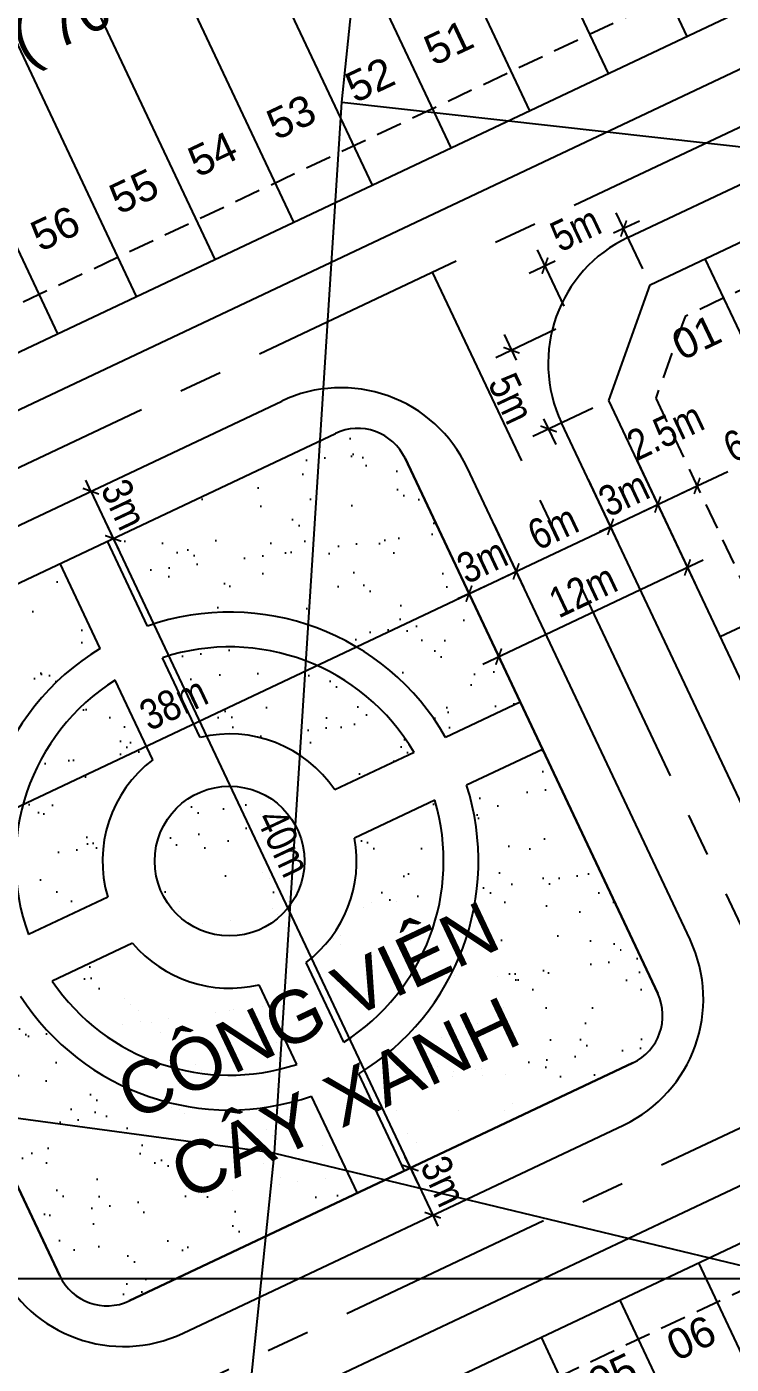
# Model space of a CAD drawing. Extents: x 597165 to 598689, y 1181586 to 1183364.
# Drawn here: x 597535.2 to 597575.7, y 1182549.4 to 1182626.3 of the extents above; entities that cross this region are included whole.
import ezdxf
from ezdxf.enums import TextEntityAlignment as Align

# ---------------------------------------------------------------- set-up
doc = ezdxf.new("R2010")
doc.units = 0
doc.header["$MEASUREMENT"] = 0
doc.linetypes.add('CENTER', pattern=[2, 1.25, -0.25, 0.25, -0.25])
doc.linetypes.add('DASHED', pattern=[0.75, 0.5, -0.25])
doc.layers.get('0').update_dxf_attribs({"linetype": 'CONTINUOUS'})
doc.layers.get('DEFPOINTS').update_dxf_attribs({"color": 8, "linetype": 'CONTINUOUS'})
for name, color, linetype in [('CGXD', 3, 'CONTINUOUS'), ('DIM-T', 7, 'CONTINUOUS'), ('DTEXT', 7, 'CONTINUOUS'), ('DTEXT-TENLO', 4, 'CONTINUOUS'), ('HA-CAY-XANH-KO', 3, 'CONTINUOUS'), ('NEN-HT', 8, 'CONTINUOUS'), ('NET-04', 4, 'CONTINUOUS'), ('NET-LE-CO', 3, 'CONTINUOUS'), ('NET-LENGOAI', 4, 'CONTINUOUS'), ('NET-LETRONG', 5, 'CONTINUOUS'), ('NET-PLO', 2, 'CONTINUOUS'), ('NET-TIM', 2, 'CENTER'), ('TEXT-SOLO', 7, 'CONTINUOUS')]:
    doc.layers.add(name, color=color, linetype=linetype)
doc.styles.add('AVO', font='VHELVEN.TTF')
doc.styles.add('VHEL-C-R', font='VHELVCN.TTF')
doc.styles.add('VHEL-R', font='VHELVEN.TTF')
doc.styles.add('VTIMES-R', font='VAPTIMN.TTF')
doc.dimstyles.new('TL1000', dxfattribs={"dimscale": 0, "dimtxt": 2, "dimasz": 0.7, "dimexe": 1, "dimexo": 1, "dimgap": 0.5, "dimtad": 1, "dimdec": 1, "dimzin": 12, "dimtxsty": 'VHEL-C-R', "dimblk1": 'ARCHTICK', "dimblk2": 'ARCHTICK', "dimsah": 1, "dimcen": -0.09, "dimdle": 1, "dimclrd": 256, "dimclre": 256, "dimclrt": 256, "dimazin": 3, "dimtfac": 0.005, "dimtdec": 1, "dimtix": 1, "dimtmove": 0, "dimatfit": 3, "dimtolj": 1, "dimtzin": 0})

# ---------------------------------------------------------------- blocks, each defined once
blk = doc.blocks.new('_ARCHTICK')
at = {"color": 0, "linetype": 'BYBLOCK', "const_width": 0.15}
blk.add_lwpolyline([(-0.5, -0.5), (0.5, 0.5)], dxfattribs=at)
blk = doc.blocks.new('*D478')
at = {"linetype": 'BYBLOCK'}
for p, q in [((597570.549, 1182598.408), (597573.714, 1182599.903)), ((597571.461, 1182598.819), (597571.88, 1182597.931))]:
    blk.add_line(p, q, dxfattribs=at)
at = {"layer": 'DEFPOINTS', "color": 0, "linetype": 'BYBLOCK'}
for p in [(597573.714, 1182599.903), (597573.714, 1182599.903), (597571.034, 1182599.723)]:
    blk.add_point(p, dxfattribs=at)
at = {"linetype": 'BYBLOCK', "xscale": 0.7, "yscale": 0.7, "zscale": 0.7}
for p, rotation in [((597573.714, 1182599.903), 25.28251724516195), ((597571.453, 1182598.835), 205.282517245162)]:
    blk.add_blockref('_ARCHTICK', p, dxfattribs=dict(at, rotation=rotation))
at = {"linetype": 'BYBLOCK', "insert": (597571.891, 1182603.045), "char_height": 1.75, "attachment_point": 5, "rotation": 25.28252, "style": 'VHEL-C-R'}
blk.add_mtext('\\A1;2.5m', dxfattribs=at)
blk = doc.blocks.new('*D477')
at = {"linetype": 'BYBLOCK'}
for p, q in [((597580.043, 1182602.893), (597578.687, 1182602.252)), ((597572.809, 1182599.476), (597575.477, 1182600.736))]:
    blk.add_line(p, q, dxfattribs=at)
at = {"layer": 'DEFPOINTS', "color": 0, "linetype": 'BYBLOCK'}
for p in [(597579.139, 1182602.466), (597579.139, 1182602.466), (597573.714, 1182599.903)]:
    blk.add_point(p, dxfattribs=at)
at = {"linetype": 'BYBLOCK', "xscale": 0.7, "yscale": 0.7, "zscale": 0.7}
for p, rotation in [((597579.139, 1182602.466), 25.28251724516195), ((597573.714, 1182599.903), 205.282517245162)]:
    blk.add_blockref('_ARCHTICK', p, dxfattribs=dict(at, rotation=rotation))
at = {"linetype": 'BYBLOCK', "insert": (597576.669, 1182602.569), "char_height": 1.75, "attachment_point": 5, "rotation": 25.28252, "style": 'VHEL-C-R'}
blk.add_mtext('\\A1;6m', dxfattribs=at)
blk = doc.blocks.new('*D337')
at = {"linetype": 'BYBLOCK'}
for p, q in [((597538.876, 1182599.598), (597538.577, 1182600.231)), ((597538.876, 1182599.598), (597540.157, 1182596.886)), ((597540.157, 1182596.886), (597540.456, 1182596.253))]:
    blk.add_line(p, q, dxfattribs=at)
at = {"layer": 'DEFPOINTS', "color": 0, "linetype": 'BYBLOCK'}
for p in [(597538.876, 1182599.598), (597540.157, 1182596.886), (597540.157, 1182596.886)]:
    blk.add_point(p, dxfattribs=at)
at = {"linetype": 'BYBLOCK', "xscale": 0.7, "yscale": 0.7, "zscale": 0.7}
for p, rotation in [((597538.876, 1182599.598), 295.2825172511932), ((597540.157, 1182596.886), 115.2825172511932)]:
    blk.add_blockref('_ARCHTICK', p, dxfattribs=dict(at, rotation=rotation))
at = {"linetype": 'BYBLOCK', "insert": (597540.777, 1182598.837), "char_height": 1.75, "attachment_point": 5, "rotation": 295.28252, "style": 'VHEL-C-R'}
blk.add_mtext('\\A1;3m', dxfattribs=at)
blk = doc.blocks.new('*D336')
at = {"linetype": 'BYBLOCK'}
blk.add_line((597539.73, 1182597.79), (597557.668, 1182559.813), dxfattribs=at)
at = {"layer": 'DEFPOINTS', "color": 0, "linetype": 'BYBLOCK'}
for p in [(597540.157, 1182596.886), (597557.24, 1182560.717), (597557.24, 1182560.717)]:
    blk.add_point(p, dxfattribs=at)
at = {"linetype": 'BYBLOCK', "xscale": 0.7, "yscale": 0.7, "zscale": 0.7}
for p, rotation in [((597540.157, 1182596.886), 115.2825172511932), ((597557.24, 1182560.717), 295.2825172511932)]:
    blk.add_blockref('_ARCHTICK', p, dxfattribs=dict(at, rotation=rotation))
at = {"linetype": 'BYBLOCK', "insert": (597549.959, 1182579.397), "char_height": 1.75, "attachment_point": 5, "rotation": 295.28252, "style": 'VHEL-C-R'}
blk.add_mtext('\\A1;40m', dxfattribs=at)
blk = doc.blocks.new('*D335')
at = {"linetype": 'BYBLOCK'}
for p, q in [((597557.24, 1182560.717), (597556.942, 1182561.35)), ((597557.24, 1182560.717), (597558.522, 1182558.004)), ((597558.522, 1182558.004), (597558.821, 1182557.371))]:
    blk.add_line(p, q, dxfattribs=at)
at = {"layer": 'DEFPOINTS', "color": 0, "linetype": 'BYBLOCK'}
for p in [(597557.24, 1182560.717), (597558.522, 1182558.004), (597558.522, 1182558.004)]:
    blk.add_point(p, dxfattribs=at)
at = {"linetype": 'BYBLOCK', "xscale": 0.7, "yscale": 0.7, "zscale": 0.7}
for p, rotation in [((597557.24, 1182560.717), 295.2825172511932), ((597558.522, 1182558.004), 115.2825172511932)]:
    blk.add_blockref('_ARCHTICK', p, dxfattribs=dict(at, rotation=rotation))
at = {"linetype": 'BYBLOCK', "insert": (597559.141, 1182559.956), "char_height": 1.75, "attachment_point": 5, "rotation": 295.28252, "style": 'VHEL-C-R'}
blk.add_mtext('\\A1;3m', dxfattribs=at)
blk = doc.blocks.new('*D333')
at = {"linetype": 'BYBLOCK'}
for p, q in [((597559.321, 1182596.423), (597561.03, 1182592.806)), ((597525.339, 1182577.054), (597561.507, 1182594.138))]:
    blk.add_line(p, q, dxfattribs=at)
at = {"layer": 'DEFPOINTS', "color": 0, "linetype": 'BYBLOCK'}
for p in [(597558.894, 1182597.327), (597560.603, 1182593.71), (597524.534, 1182581.098)]:
    blk.add_point(p, dxfattribs=at)
at = {"linetype": 'BYBLOCK', "xscale": 0.7, "yscale": 0.7, "zscale": 0.7}
for p, rotation in [((597560.603, 1182593.71), 25.28251725711305), ((597526.243, 1182577.481), 205.2825172571131)]:
    blk.add_blockref('_ARCHTICK', p, dxfattribs=dict(at, rotation=rotation))
at = {"linetype": 'BYBLOCK', "insert": (597543.629, 1182587.409), "char_height": 1.75, "attachment_point": 5, "rotation": 25.28252, "style": 'VHEL-C-R'}
blk.add_mtext('\\A1;38m', dxfattribs=at)
blk = doc.blocks.new('*D332')
at = {"linetype": 'BYBLOCK'}
for p, q in [((597562.034, 1182597.704), (597563.742, 1182594.087)), ((597559.321, 1182596.423), (597561.03, 1182592.806)), ((597563.315, 1182594.992), (597563.948, 1182595.291)), ((597560.603, 1182593.71), (597563.315, 1182594.992)), ((597560.603, 1182593.71), (597559.97, 1182593.411))]:
    blk.add_line(p, q, dxfattribs=at)
at = {"layer": 'DEFPOINTS', "color": 0, "linetype": 'BYBLOCK'}
for p in [(597561.607, 1182598.609), (597558.894, 1182597.327), (597563.315, 1182594.992)]:
    blk.add_point(p, dxfattribs=at)
at = {"linetype": 'BYBLOCK', "xscale": 0.7, "yscale": 0.7, "zscale": 0.7}
for p, rotation in [((597563.315, 1182594.992), 205.2825172471724), ((597560.603, 1182593.71), 25.28251724717238)]:
    blk.add_blockref('_ARCHTICK', p, dxfattribs=dict(at, rotation=rotation))
at = {"linetype": 'BYBLOCK', "insert": (597561.364, 1182595.611), "char_height": 1.75, "attachment_point": 5, "rotation": 25.28252, "style": 'VHEL-C-R'}
blk.add_mtext('\\A1;3m', dxfattribs=at)
blk = doc.blocks.new('*D331')
at = {"linetype": 'BYBLOCK'}
for p, q in [((597567.459, 1182600.267), (597569.168, 1182596.65)), ((597562.411, 1182594.565), (597569.645, 1182597.981))]:
    blk.add_line(p, q, dxfattribs=at)
at = {"layer": 'DEFPOINTS', "color": 0, "linetype": 'BYBLOCK'}
for p in [(597567.032, 1182601.171), (597561.607, 1182598.609), (597568.741, 1182597.554)]:
    blk.add_point(p, dxfattribs=at)
at = {"linetype": 'BYBLOCK', "xscale": 0.7, "yscale": 0.7, "zscale": 0.7}
for p, rotation in [((597568.741, 1182597.554), 25.28251724717234), ((597563.315, 1182594.992), 205.2825172471724)]:
    blk.add_blockref('_ARCHTICK', p, dxfattribs=dict(at, rotation=rotation))
at = {"linetype": 'BYBLOCK', "insert": (597565.433, 1182597.533), "char_height": 1.75, "attachment_point": 5, "rotation": 25.28252, "style": 'VHEL-C-R'}
blk.add_mtext('\\A1;6m', dxfattribs=at)
blk = doc.blocks.new('*D330')
at = {"linetype": 'BYBLOCK'}
for p, q in [((597570.172, 1182601.548), (597571.88, 1182597.931)), ((597571.453, 1182598.835), (597572.086, 1182599.134)), ((597568.741, 1182597.554), (597571.453, 1182598.835)), ((597568.741, 1182597.554), (597568.108, 1182597.255))]:
    blk.add_line(p, q, dxfattribs=at)
at = {"layer": 'DEFPOINTS', "color": 0, "linetype": 'BYBLOCK'}
for p in [(597569.745, 1182602.452), (597567.032, 1182601.171), (597571.453, 1182598.835)]:
    blk.add_point(p, dxfattribs=at)
at = {"linetype": 'BYBLOCK', "xscale": 0.7, "yscale": 0.7, "zscale": 0.7}
for p, rotation in [((597571.453, 1182598.835), 205.2825172471724), ((597568.741, 1182597.554), 25.28251724717238)]:
    blk.add_blockref('_ARCHTICK', p, dxfattribs=dict(at, rotation=rotation))
at = {"linetype": 'BYBLOCK', "insert": (597569.502, 1182599.455), "char_height": 1.75, "attachment_point": 5, "rotation": 25.28252, "style": 'VHEL-C-R'}
blk.add_mtext('\\A1;3m', dxfattribs=at)
blk = doc.blocks.new('*D329')
at = {"linetype": 'BYBLOCK'}
for p, q in [((597570.172, 1182601.548), (597573.589, 1182594.314)), ((597559.321, 1182596.423), (597562.738, 1182589.189)), ((597561.407, 1182589.666), (597574.066, 1182595.646))]:
    blk.add_line(p, q, dxfattribs=at)
at = {"layer": 'DEFPOINTS', "color": 0, "linetype": 'BYBLOCK'}
for p in [(597569.745, 1182602.452), (597558.894, 1182597.327), (597573.161, 1182595.219)]:
    blk.add_point(p, dxfattribs=at)
at = {"linetype": 'BYBLOCK', "xscale": 0.7, "yscale": 0.7, "zscale": 0.7}
for p, rotation in [((597573.161, 1182595.219), 25.28251724640453), ((597562.311, 1182590.094), 205.2825172464045)]:
    blk.add_blockref('_ARCHTICK', p, dxfattribs=dict(at, rotation=rotation))
at = {"linetype": 'BYBLOCK', "insert": (597567.149, 1182593.899), "char_height": 1.75, "attachment_point": 5, "rotation": 25.28252, "style": 'VHEL-C-R'}
blk.add_mtext('\\A1;12m', dxfattribs=at)
blk = doc.blocks.new('*D146')
at = {"linetype": 'BYBLOCK'}
for p, q in [((597570.59, 1182612.366), (597569.066, 1182615.593)), ((597570.398, 1182615.115), (597568.917, 1182614.416)), ((597566.069, 1182610.23), (597564.545, 1182613.457)), ((597564.068, 1182612.126), (597565.549, 1182612.825))]:
    blk.add_line(p, q, dxfattribs=at)
at = {"layer": 'DEFPOINTS', "color": 0, "linetype": 'BYBLOCK'}
for p in [(597564.972, 1182612.553), (597571.017, 1182611.462), (597566.496, 1182609.326)]:
    blk.add_point(p, dxfattribs=at)
at = {"linetype": 'BYBLOCK', "xscale": 0.7, "yscale": 0.7, "zscale": 0.7}
for p, rotation in [((597569.493, 1182614.688), 25.2825172541635), ((597564.972, 1182612.553), 205.2825172541635)]:
    blk.add_blockref('_ARCHTICK', p, dxfattribs=dict(at, rotation=rotation))
at = {"linetype": 'BYBLOCK', "insert": (597566.733, 1182614.679), "char_height": 1.75, "attachment_point": 5, "rotation": 25.28252, "style": 'VHEL-C-R'}
blk.add_mtext('\\A1;5m', dxfattribs=at)
blk = doc.blocks.new('*D145')
at = {"linetype": 'BYBLOCK'}
for p, q in [((597565.592, 1182608.899), (597562.143, 1182607.27)), ((597562.62, 1182608.601), (597563.319, 1182607.121)), ((597567.728, 1182604.378), (597564.278, 1182602.749)), ((597565.61, 1182602.272), (597564.91, 1182603.752))]:
    blk.add_line(p, q, dxfattribs=at)
at = {"layer": 'DEFPOINTS', "color": 0, "linetype": 'BYBLOCK'}
for p in [(597566.496, 1182609.326), (597563.047, 1182607.697), (597568.632, 1182604.805)]:
    blk.add_point(p, dxfattribs=at)
at = {"linetype": 'BYBLOCK', "xscale": 0.7, "yscale": 0.7, "zscale": 0.7}
for p, rotation in [((597563.047, 1182607.697), 115.2825172624069), ((597565.182, 1182603.176), 295.2825172624069)]:
    blk.add_blockref('_ARCHTICK', p, dxfattribs=dict(at, rotation=rotation))
at = {"linetype": 'BYBLOCK', "insert": (597563.035, 1182604.926), "char_height": 1.75, "attachment_point": 5, "rotation": 295.28252, "style": 'VHEL-C-R'}
blk.add_mtext('\\A1;5m', dxfattribs=at)

msp = doc.modelspace()

# ---------------------------------------------------------------- hatches: boundary and pattern name
at = {"layer": 'HA-CAY-XANH-KO'}
h = msp.add_hatch(dxfattribs=at)
h.set_pattern_fill('AR-SAND', color=256, scale=2, angle=359.765823, style=0)
h.set_pattern_definition([(37.26582263, (0, 0), (-0.11023521, 3.854130278), [0, -3.04, 0, -3.4, 0, -3.25]), (7.26582263, (0, 0), (3.562592942, 5.629778284), [0, -1.64, 0, -2.74, 0, -1.05]), (327.26582263, (-2.46, 0.01), (6.228277961, -0.014137947), [0, -1, 0, -3.6, 0, -4.7]), (317.26582263, (-2.46, 0.01), (6.019377384, 1.73076346), [0, -0.5, 0, -2.36, 0, -2.7])])
h.paths.add_polyline_path([(597539.4139, 1182590.5709), (597537.111, 1182595.4468), (597524, 1182589.2541, 0.4142136), (597522.5686, 1182585.2602), (597529.1884, 1182571.2449), (597533.4754, 1182573.2698, -0.3615285)])
h.paths.add_polyline_path([(597535.2902, 1182574.127), (597539.843, 1182576.2774, -0.312218), (597542.4363, 1182584.172), (597540.2736, 1182588.7508, 0.3531022)])
h.paths.add_polyline_path([(597552.8936, 1182582.4415), (597557.4464, 1182584.5919, 0.3531022), (597542.9863, 1182590.0321), (597545.149, 1182585.4532, -0.312218)])
h.paths.add_polyline_path([(597559.2612, 1182585.4491), (597563.5482, 1182587.4739), (597556.9285, 1182601.4892, 0.4142136), (597552.9346, 1182602.9206), (597539.8236, 1182596.728), (597542.1266, 1182591.8522, -0.3615285)])
h.paths.add_polyline_path([(597551.2533, 1182572.5291), (597553.4161, 1182567.9502, 0.3355004), (597558.6422, 1182581.8389), (597554.0288, 1182579.6599, -0.2829385)])
h.paths.add_polyline_path([(597550.7034, 1182566.669), (597548.5407, 1182571.2479, -0.2829385), (597541.2703, 1182573.6337), (597536.6569, 1182571.4547, 0.3355004)])
h.paths.add_polyline_path([(597551.1472, 1182578.3505, 1), (597542.5425, 1182578.3505, 1)])
h.paths.add_polyline_path([(597534.8299, 1182570.5918), (597530.4696, 1182568.5323), (597537.0894, 1182554.517, 0.2901371), (597539.802, 1182552.7982, 0.1107648), (597541.0833, 1182553.0856), (597554.1943, 1182559.2782), (597551.5631, 1182564.8489, -0.3463277)])
h.paths.add_polyline_path([(597570.0179, 1182566.7521, 0.2901365), (597571.7366, 1182569.4648, 0.1107655), (597571.4493, 1182570.746), (597564.8295, 1182584.7613), (597560.4692, 1182582.7018, -0.3463277), (597554.2757, 1182566.1301), (597556.9069, 1182560.5595)])

# ---------------------------------------------------------------- linework, layer by layer
at = {"layer": 'CGXD', "linetype": 'DASHED', "ltscale": 3}
for points in [[(597628.9931, 1182654.881), (597630.68, 1182659.5878), (597625.3567, 1182670.8584), (597479.3263, 1182601.8846), (597486.1596, 1182587.4172)], [(597646.2837, 1182626.5519), (597640.9604, 1182637.8225), (597636.2535, 1182639.5094), (597573.0229, 1182609.644), (597571.336, 1182604.9372), (597576.6593, 1182593.6666)], [(597668.492, 1182579.5329), (597663.1686, 1182590.8034), (597658.4618, 1182592.4903), (597550.0207, 1182541.2709), (597548.3338, 1182536.5641), (597553.6572, 1182525.2936)]]:
    msp.add_lwpolyline(points, close=True, dxfattribs=at)
at = {"layer": 'NEN-HT', "linetype": 'CONTINUOUS'}
for p, q in [((597553.29, 1182621.95), (597554.97, 1182638.12)), ((597549.43, 1182561.56), (597553.29, 1182621.95)), ((597553.29, 1182621.95), (597601.17, 1182616.6)), ((597549.43, 1182561.56), (597462.31, 1182573.38)), ((597549.43, 1182561.56), (597500.22, 1182568.24)), ((597549.43, 1182561.56), (597597.47, 1182550))]:
    msp.add_line(p, q, dxfattribs=at)
msp.add_lwpolyline([(597500.22, 1182505.89), (597543.55, 1182504.38), (597549.43, 1182561.56)], dxfattribs=at)
at = {"layer": 'NET-04'}
msp.add_line((597253.7231, 1182554.3668), (598599.5681, 1182554.3668), dxfattribs=at)
at = {"layer": 'NET-LE-CO'}
for p, q in [((597542.1266, 1182591.8522), (597539.8236, 1182596.728)), ((597539.4139, 1182590.5709), (597537.111, 1182595.4468)), ((597545.149, 1182585.4532), (597542.9863, 1182590.0321)), ((597542.4363, 1182584.172), (597540.2736, 1182588.7508)), ((597563.5482, 1182587.4739), (597559.2612, 1182585.4491)), ((597557.4464, 1182584.5919), (597552.8936, 1182582.4415)), ((597564.8295, 1182584.7613), (597560.4692, 1182582.7018)), ((597558.6422, 1182581.8389), (597554.0288, 1182579.6599)), ((597539.843, 1182576.2774), (597535.2902, 1182574.127)), ((597541.2703, 1182573.6337), (597536.6569, 1182571.4547)), ((597553.4161, 1182567.9502), (597551.2533, 1182572.5291)), ((597550.7034, 1182566.669), (597548.5407, 1182571.2479)), ((597556.9069, 1182560.5595), (597554.2757, 1182566.1301)), ((597554.1943, 1182559.2782), (597551.5631, 1182564.8489))]:
    msp.add_line(p, q, dxfattribs=at)
msp.add_circle((597546.8448, 1182578.3505), 4.3023, dxfattribs=at)
for radius, start, end in [(14.3023, 29.756902, 109.262376), (12.3023, 30.486172, 108.279121), (14.3023, 121.302658, 200.808132), (12.3023, 122.285913, 200.078862), (7.3023, 34.071566, 103.42878), (7.3023, 127.136254, 196.493468), (14.3023, 301.302658, 17.712209), (12.3023, 302.285913, 16.472406), (7.3023, 307.136254, 10.32925), (7.3023, 220.235785, 283.42878), (12.3023, 214.092629, 288.279121), (14.3023, 212.852826, 289.262376)]:
    msp.add_arc((597546.8448, 1182578.3505), radius, start, end, dxfattribs=at)
at = {"layer": 'NET-LENGOAI', "ltscale": 20}
for p, q in [((597475.8498, 1182576.465), (597632.2784, 1182650.3501)), ((597569.7376, 1182614.1749), (597634.8409, 1182644.9248)), ((597524.5272, 1182592.8209), (597549.8449, 1182604.7791)), ((597578.733, 1182576.3982), (597565.9205, 1182603.5246)), ((597573.3077, 1182573.8357), (597560.4953, 1182600.9621)), ((597546.7354, 1182545.8019), (597657.0492, 1182597.9057)), ((597544.173, 1182551.2271), (597569.4907, 1182563.1853))]:
    msp.add_line(p, q, dxfattribs=at)
for centre, start, end in [((597573.1542, 1182606.9412), 115.282517, 205.282517), ((597553.2616, 1182597.5454), 25.282517, 115.282517), ((597566.074, 1182570.419), 295.282517, 25.282517), ((597540.7563, 1182558.4608), 205.282517, 295.282517)]:
    msp.add_arc(centre, 8, start, end, dxfattribs=at)
at = {"layer": 'NET-LETRONG'}
for p, q in [((597555.0433, 1182617.1878), (597630.9972, 1182653.0627)), ((597571.0188, 1182611.4623), (597636.1222, 1182642.2122)), ((597473.6644, 1182578.7506), (597555.0433, 1182617.1878)), ((597568.6332, 1182604.8058), (597571.0188, 1182611.4623)), ((597581.4456, 1182577.6794), (597568.6332, 1182604.8058)), ((597524, 1182589.2541), (597552.9346, 1182602.9206)), ((597571.4493, 1182570.746), (597556.9285, 1182601.4892)), ((597556.9285, 1182601.4892), (597571.4493, 1182570.746)), ((597548.0167, 1182543.0892), (597658.3304, 1182595.1931)), ((597522.5686, 1182585.2602), (597537.0894, 1182554.517)), ((597537.0894, 1182554.517), (597522.5686, 1182585.2602)), ((597541.0833, 1182553.0856), (597570.0179, 1182566.7521)), ((597570.0179, 1182566.7521), (597541.0833, 1182553.0856))]:
    msp.add_line(p, q, dxfattribs=at)
for centre, start, end in [((597554.2158, 1182600.208), 25.282517, 115.282517), ((597568.7366, 1182569.4648), 295.282517, 25.282517), ((597568.7366, 1182569.4648), 295.282517, 25.282517), ((597539.802, 1182555.7982), 205.282517, 295.282517)]:
    msp.add_arc(centre, 3, start, end, dxfattribs=at)
at = {"layer": 'NET-PLO'}
for p, q in [((597556.0443, 1182661.898), (597573.1276, 1182625.7295)), ((597551.5232, 1182659.7626), (597568.6065, 1182623.5941)), ((597547.0021, 1182657.6272), (597564.0854, 1182621.4587)), ((597542.4811, 1182655.4918), (597559.5644, 1182619.3233)), ((597537.96, 1182653.3564), (597555.0433, 1182617.1878)), ((597533.439, 1182651.221), (597550.5222, 1182615.0524)), ((597528.9179, 1182649.0855), (597546.0012, 1182612.917)), ((597524.3968, 1182646.9501), (597541.4801, 1182610.7816)), ((597519.8758, 1182644.8147), (597536.959, 1182608.6462)), ((597575.0394, 1182591.2426), (597649.1849, 1182626.2633)), ((597591.2669, 1182576.7885), (597574.1836, 1182612.9571)), ((597573.7865, 1182555.2609), (597590.8698, 1182519.0924)), ((597569.2655, 1182553.1255), (597586.3487, 1182516.957)), ((597564.7444, 1182550.9901), (597581.8277, 1182514.8216))]:
    msp.add_line(p, q, dxfattribs=at)
at = {"layer": 'NET-TIM', "ltscale": 10}
for p, q in [((597458.1426, 1182564.7837), (597643.506, 1182652.3354)), ((597580.7183, 1182565.1706), (597558.51, 1182612.1897)), ((597535.5079, 1182543.8166), (597665.7143, 1182605.3163))]:
    msp.add_line(p, q, dxfattribs=at)

# ---------------------------------------------------------------- texts
at = {"layer": 'DTEXT', "style": 'VHEL-R'}
for s, p in [('COÂNG VIEÂN', (597541.3397, 1182563.381)), ('CAÂY XANH', (597544.4069, 1182558.7919))]:
    msp.add_text(s, height=3, rotation=25.282517, dxfattribs=at).set_placement(p)
at = {"layer": 'DTEXT-TENLO', "style": 'VTIMES-R'}
msp.add_text('( 70 Loâ 5m x 20m)', height=2.5, rotation=25.282517, dxfattribs=at).set_placement((597547.3646, 1182629.8725), align=Align.CENTER)
at = {"layer": 'TEXT-SOLO', "color": 3, "style": 'AVO'}
for s, rotation, p in [('51', 25.282517, (597559.8006, 1182624.5867)), ('52', 25.282517, (597555.2796, 1182622.4512)), ('53', 25.282517, (597550.7585, 1182620.3158)), ('54', 25.282517, (597546.2374, 1182618.1804)), ('55', 25.282517, (597541.7164, 1182616.045)), ('56', 25.282517, (597537.1953, 1182613.9096)), ('01', 25.516695, (597574.0472, 1182607.6517)), ('06', 25.516695, (597573.752, 1182550.1661)), ('05', 25.516695, (597569.2397, 1182548.0122))]:
    msp.add_text(s, height=1.75, rotation=rotation, dxfattribs=at).set_placement(p, align=Align.CENTER)

# ---------------------------------------------------------------- dimensions: what is measured, and where the dimension line sits
at = {"layer": 'DIM-T'}
for base, p1, p2, angle, override, picture, middle, dimtype in [((597564.9723, 1182612.553), (597571.0174, 1182611.4616), (597566.4963, 1182609.3262), 205.282517, {"dimscale": 1, "dimtxt": 1.75, "dimpost": 'm'}, '*D146', (597566.7328, 1182614.6792), 161), ((597563.047, 1182607.697), (597568.6318, 1182604.8051), (597566.4963, 1182609.3262), 115.282517, {"dimscale": 1, "dimtxt": 1.75, "dimpost": 'm'}, '*D145', (597563.0347, 1182604.9263), 161), ((597560.6026, 1182593.7104), (597524.5344, 1182581.0983), (597558.8943, 1182597.3273), 25.282517, {"dimscale": 1, "dimtxt": 1.75, "dimpost": 'm', "dimse1": 1}, '*D333', (597543.6285, 1182587.4093), 160)]:
    dim = msp.add_linear_dim(base=base, p1=p1, p2=p2, angle=angle, dimstyle='TL1000', override=override, dxfattribs=at)
    dim.commit()
    dim.dimension.update_dxf_attribs({"geometry": picture, "text_midpoint": middle, "dimtype": dimtype})
at = {"layer": 'DIM-T', "color": 1}
for base, p1, p2, picture, middle in [((597573.7137, 1182599.9031), (597571.0338, 1182599.7233), (597573.7137, 1182599.9031), '*D478', (597571.8911, 1182603.0454)), ((597579.139, 1182602.4656), (597573.7137, 1182599.9031), (597579.139, 1182602.4656), '*D477', (597576.6691, 1182602.5688))]:
    dim = msp.add_linear_dim(base=base, p1=p1, p2=p2, angle=205.282517, dimstyle='TL1000', override={"dimscale": 1, "dimtxt": 1.75, "dimdsep": 46, "dimpost": 'm'}, dxfattribs=at)
    dim.commit()
    dim.dimension.update_dxf_attribs({"geometry": picture, "text_midpoint": middle, "dimtype": 160})
at = {"layer": 'DIM-T'}
for p1, p2, distance, picture, middle in [((597558.8943, 1182597.3273), (597569.7448, 1182602.4523), -8, '*D329', (597567.149, 1182593.8994)), ((597538.876, 1182599.5982), (597540.1572, 1182596.8856), 0, '*D337', (597540.7768, 1182598.8371)), ((597558.8943, 1182597.3273), (597561.6069, 1182598.6085), -4, '*D332', (597561.3637, 1182595.6112))]:
    dim = msp.add_aligned_dim(p1=p1, p2=p2, distance=distance, dimstyle='TL1000', override={"dimscale": 1, "dimtxt": 1.75, "dimpost": 'm'}, dxfattribs=at)
    dim.commit()
    dim.dimension.update_dxf_attribs({"geometry": picture, "text_midpoint": middle})
for base, p1, p2, angle, picture, middle in [((597571.4531, 1182598.8354), (597567.0322, 1182601.171), (597569.7448, 1182602.4523), 25.282517, '*D330', (597569.5016, 1182599.455)), ((597568.7405, 1182597.5542), (597561.6069, 1182598.6085), (597567.0322, 1182601.171), 25.282517, '*D331', (597565.4327, 1182597.5331)), ((597557.2405, 1182560.7171), (597540.1572, 1182596.8856), (597557.2405, 1182560.7171), 295.282517, '*D336', (597549.959, 1182579.3965)), ((597558.5217, 1182558.0044), (597557.2405, 1182560.7171), (597558.5217, 1182558.0044), 295.282517, '*D335', (597559.1413, 1182559.9559))]:
    dim = msp.add_linear_dim(base=base, p1=p1, p2=p2, angle=angle, dimstyle='TL1000', override={"dimscale": 1, "dimtxt": 1.75, "dimpost": 'm', "dimse1": 1}, dxfattribs=at)
    dim.commit()
    dim.dimension.update_dxf_attribs({"geometry": picture, "text_midpoint": middle})

doc.saveas('drawing.dxf')
